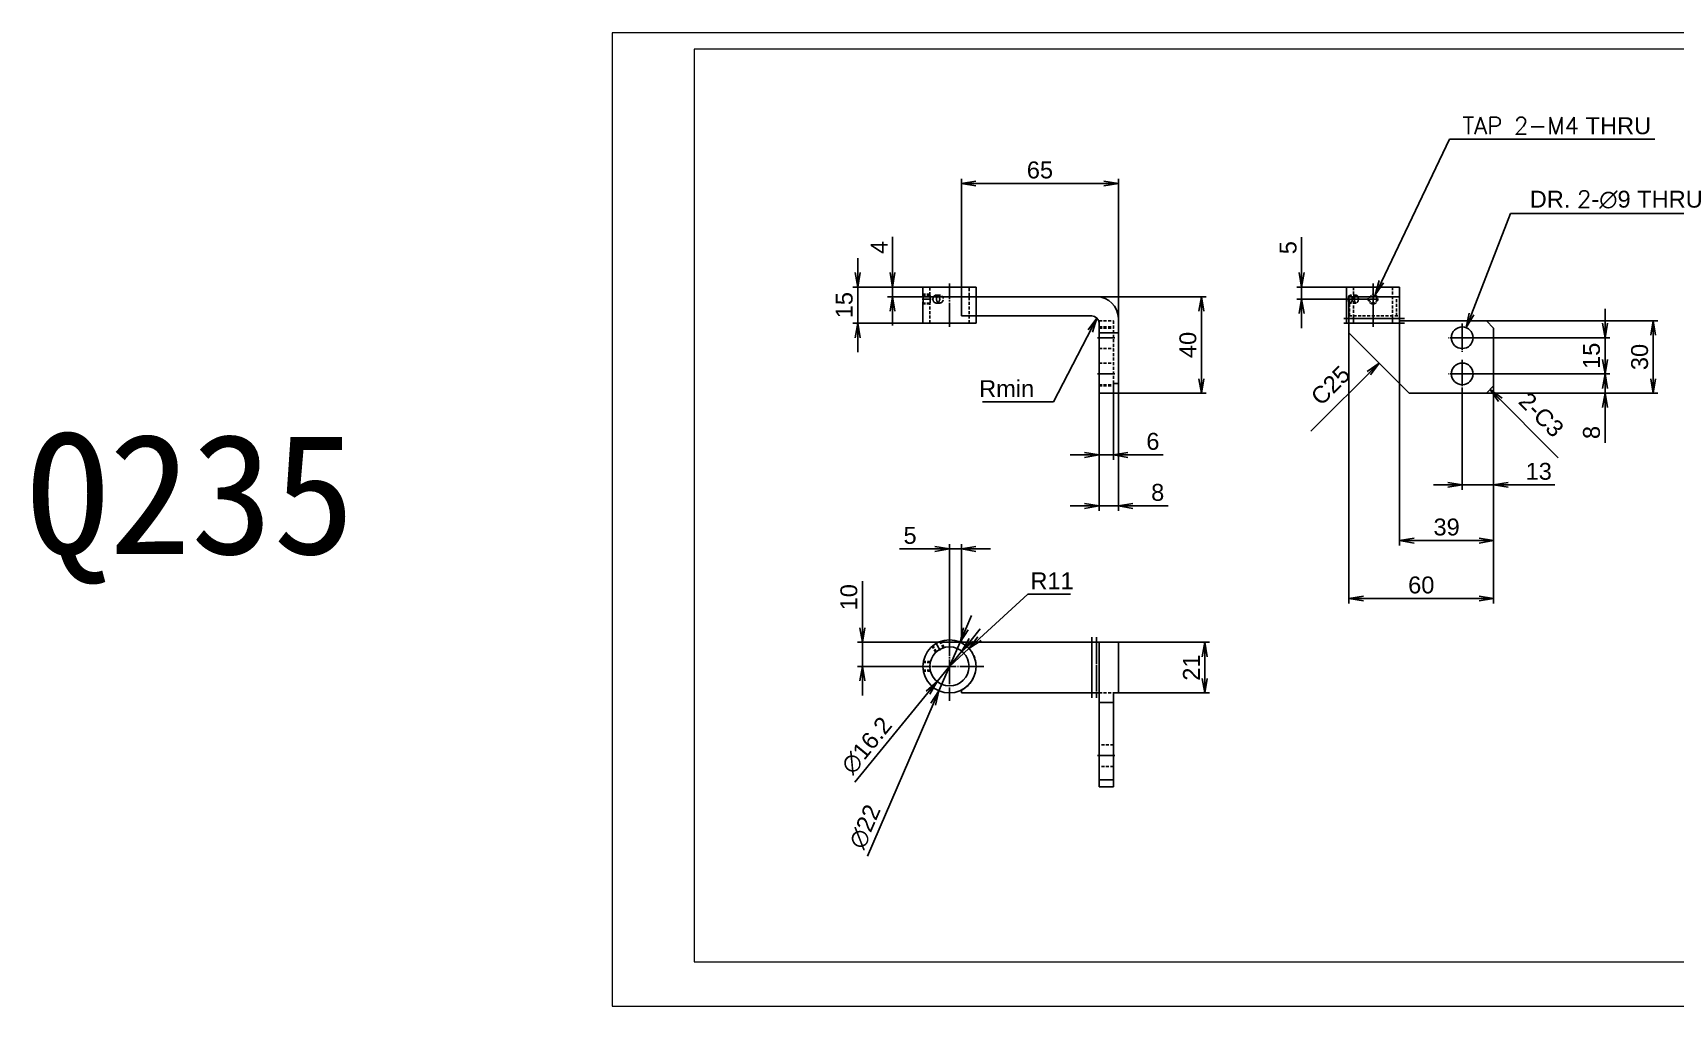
# Model space of a CAD drawing. Header units: millimetres. Extents: x 947 to 8414, y 980 to 1837.
# Drawn here: x 955 to 1636, y 980 to 1384 of the extents above; entities that cross this region are included whole.
import ezdxf
from ezdxf.enums import TextEntityAlignment as Align

# ---------------------------------------------------------------- set-up
doc = ezdxf.new("R2010")
doc.units = ezdxf.units.MM
doc.linetypes.add('CENTER-HOKUTO', pattern=[23, 20, -1, 1, -1])
doc.linetypes.add('HIDDEN-HOKUTO', pattern=[3.8, 2.5, -1.3])
doc.layers.add('AM_4', color=253, linetype='Continuous', lineweight=25)
doc.layers.add('图框BY', color=7, linetype='Continuous', lineweight=0)
for name, color, linetype in [('AM_7', 2, 'CENTER-HOKUTO'), ('AM_HID', 1, 'HIDDEN-HOKUTO'), ('AM_VIS', 7, 'Continuous'), ('list', 3, 'Continuous'), ('word_dim', 253, 'Continuous')]:
    doc.layers.add(name, color=color, linetype=linetype)
doc.styles.get("Standard").update_dxf_attribs({"font": 'arial.ttf'})
doc.dimstyles.new('STANDARD1-2', dxfattribs={"dimscale": 2, "dimtxt": 3.5, "dimasz": 3, "dimexe": 1, "dimexo": 0, "dimgap": 1, "dimtad": 3, "dimdsep": 46, "dimtxsty": 'Standard', "dimblk1": 'OPEN', "dimblk2": 'OPEN', "dimsah": 1, "dimcen": 0, "dimclrd": 256, "dimclre": 256, "dimclrt": 3, "dimazin": 2, "dimtfac": 0.5, "dimtmove": 0, "dimatfit": 3, "dimldrblk": 'OPEN', "dimfxl": 0, "dimtolj": 1, "dimlwd": 25, "dimlwe": 25, "dimarcsym": 0})
doc.dimstyles.new('STANDARD1-2$4', dxfattribs={"dimscale": 2, "dimtxt": 3.5, "dimasz": 3, "dimexe": 1, "dimexo": 0, "dimgap": 1, "dimtad": 3, "dimtoh": 1, "dimdsep": 46, "dimtxsty": 'Standard', "dimblk1": 'OPEN', "dimblk2": 'OPEN', "dimsah": 1, "dimcen": 0, "dimclrd": 256, "dimclre": 256, "dimclrt": 3, "dimazin": 2, "dimtfac": 0.5, "dimtmove": 0, "dimatfit": 3, "dimldrblk": 'OPEN', "dimfxl": 0, "dimtolj": 1, "dimlwd": 25, "dimlwe": 25, "dimarcsym": 0})

# ---------------------------------------------------------------- blocks, each defined once
blk = doc.blocks.new('_Open')
at = {"color": 0, "linetype": 'ByBlock', "lineweight": -2}
for p, q in [((-1, 0.17), (0, 0)), ((-1, -0.17), (0, 0)), ((0, 0), (-1, 0))]:
    blk.add_line(p, q, dxfattribs=at)
blk = doc.blocks.new('*D1551')
at = {"layer": 'word_dim', "lineweight": 25, "ltscale": 2, "transparency": 16777216}
for p, q in [((1340.07, 1274.56), (1340.07, 1323.49)), ((1346.07, 1321.49), (1399.07, 1321.49)), ((1405.07, 1265.56), (1405.07, 1323.49))]:
    blk.add_line(p, q, dxfattribs=at)
at = {"layer": 'word_dim', "lineweight": 25, "ltscale": 2, "transparency": 16777216, "xscale": 6, "yscale": 6, "zscale": 6, "rotation": 180}
blk.add_blockref('_Open', (1340.07, 1321.49), dxfattribs=at)
at = {"layer": 'word_dim', "lineweight": 25, "ltscale": 2, "transparency": 16777216, "xscale": 6, "yscale": 6, "zscale": 6}
blk.add_blockref('_Open', (1405.07, 1321.49), dxfattribs=at)
at = {"layer": 'word_dim', "color": 3, "ltscale": 2, "transparency": 16777216, "insert": (1372.57, 1327.07), "char_height": 7, "attachment_point": 5}
blk.add_mtext('\\A1;65', dxfattribs=at)
blk = doc.blocks.new('*D1552')
at = {"layer": 'word_dim', "lineweight": 25, "ltscale": 2, "transparency": 16777216}
for p, q in [((1396.07, 1274.56), (1441.5, 1274.56)), ((1439.5, 1240.56), (1439.5, 1268.56)), ((1403.07, 1234.56), (1441.5, 1234.56))]:
    blk.add_line(p, q, dxfattribs=at)
at = {"layer": 'word_dim', "lineweight": 25, "ltscale": 2, "transparency": 16777216, "xscale": 6, "yscale": 6, "zscale": 6}
for p, rotation in [((1439.5, 1274.56), 90), ((1439.5, 1234.56), 270)]:
    blk.add_blockref('_Open', p, dxfattribs=dict(at, rotation=rotation))
at = {"layer": 'word_dim', "color": 3, "ltscale": 2, "transparency": 16777216, "insert": (1433.92, 1254.56), "char_height": 7, "attachment_point": 5, "rotation": 90}
blk.add_mtext('\\A1;40', dxfattribs=at)
blk = doc.blocks.new('*D1553')
at = {"layer": 'word_dim', "lineweight": 25, "ltscale": 2, "transparency": 16777216}
for p, q in [((1397.07, 1234.56), (1397.07, 1206.98)), ((1403.07, 1234.56), (1403.07, 1206.98)), ((1391.07, 1208.98), (1385.07, 1208.98)), ((1397.07, 1208.98), (1403.07, 1208.98)), ((1409.07, 1208.98), (1423.7, 1208.98))]:
    blk.add_line(p, q, dxfattribs=at)
at = {"layer": 'word_dim', "lineweight": 25, "ltscale": 2, "transparency": 16777216, "xscale": 6, "yscale": 6, "zscale": 6}
blk.add_blockref('_Open', (1397.07, 1208.98), dxfattribs=at)
at = {"layer": 'word_dim', "lineweight": 25, "ltscale": 2, "transparency": 16777216, "xscale": 6, "yscale": 6, "zscale": 6, "rotation": 180}
blk.add_blockref('_Open', (1403.07, 1208.98), dxfattribs=at)
at = {"layer": 'word_dim', "color": 3, "ltscale": 2, "transparency": 16777216, "insert": (1419.39, 1214.55), "char_height": 7, "attachment_point": 5}
blk.add_mtext('\\A1;6', dxfattribs=at)
blk = doc.blocks.new('*D1554')
at = {"layer": 'word_dim', "lineweight": 25, "ltscale": 2, "transparency": 16777216}
for p, q in [((1397.07, 1234.56), (1397.07, 1185.81)), ((1405.07, 1238.56), (1405.07, 1185.81)), ((1391.07, 1187.81), (1385.07, 1187.81)), ((1397.07, 1187.81), (1405.07, 1187.81)), ((1411.07, 1187.81), (1425.69, 1187.81))]:
    blk.add_line(p, q, dxfattribs=at)
at = {"layer": 'word_dim', "lineweight": 25, "ltscale": 2, "transparency": 16777216, "xscale": 6, "yscale": 6, "zscale": 6}
blk.add_blockref('_Open', (1397.07, 1187.81), dxfattribs=at)
at = {"layer": 'word_dim', "lineweight": 25, "ltscale": 2, "transparency": 16777216, "xscale": 6, "yscale": 6, "zscale": 6, "rotation": 180}
blk.add_blockref('_Open', (1405.07, 1187.81), dxfattribs=at)
at = {"layer": 'word_dim', "color": 3, "ltscale": 2, "transparency": 16777216, "insert": (1421.38, 1193.39), "char_height": 7, "attachment_point": 5}
blk.add_mtext('\\A1;8', dxfattribs=at)
blk = doc.blocks.new('*D1555')
at = {"layer": 'word_dim', "lineweight": 25, "ltscale": 2, "transparency": 16777216}
for p, q in [((1606.78, 1248.56), (1606.78, 1254.56)), ((1553.48, 1242.56), (1608.78, 1242.56)), ((1606.78, 1242.56), (1606.78, 1234.56)), ((1557.63, 1234.56), (1608.78, 1234.56)), ((1606.78, 1228.56), (1606.78, 1213.95))]:
    blk.add_line(p, q, dxfattribs=at)
at = {"layer": 'word_dim', "lineweight": 25, "ltscale": 2, "transparency": 16777216, "xscale": 6, "yscale": 6, "zscale": 6}
for p, rotation in [((1606.78, 1242.56), 270), ((1606.78, 1234.56), 90)]:
    blk.add_blockref('_Open', p, dxfattribs=dict(at, rotation=rotation))
at = {"layer": 'word_dim', "color": 3, "ltscale": 2, "transparency": 16777216, "insert": (1601.21, 1218.26), "char_height": 7, "attachment_point": 5, "rotation": 90}
blk.add_mtext('\\A1;8', dxfattribs=at)
blk = doc.blocks.new('*D1556')
at = {"layer": 'word_dim', "lineweight": 25, "ltscale": 2, "transparency": 16777216}
for p, q in [((1606.78, 1263.56), (1606.78, 1269.56)), ((1553.48, 1257.56), (1608.78, 1257.56)), ((1606.78, 1242.56), (1606.78, 1257.56)), ((1553.48, 1242.56), (1608.78, 1242.56)), ((1606.78, 1236.56), (1606.78, 1230.56))]:
    blk.add_line(p, q, dxfattribs=at)
at = {"layer": 'word_dim', "lineweight": 25, "ltscale": 2, "transparency": 16777216, "xscale": 6, "yscale": 6, "zscale": 6}
for p, rotation in [((1606.78, 1257.56), 270), ((1606.78, 1242.56), 90)]:
    blk.add_blockref('_Open', p, dxfattribs=dict(at, rotation=rotation))
at = {"layer": 'word_dim', "color": 3, "ltscale": 2, "transparency": 16777216, "insert": (1601.21, 1250.06), "char_height": 7, "attachment_point": 5, "rotation": 90}
blk.add_mtext('\\A1;15', dxfattribs=at)
blk = doc.blocks.new('*D1557')
at = {"layer": 'word_dim', "lineweight": 25, "ltscale": 2, "transparency": 16777216}
for p, q in [((1557.63, 1264.56), (1628.73, 1264.56)), ((1626.73, 1240.56), (1626.73, 1258.56)), ((1557.63, 1234.56), (1628.73, 1234.56))]:
    blk.add_line(p, q, dxfattribs=at)
at = {"layer": 'word_dim', "lineweight": 25, "ltscale": 2, "transparency": 16777216, "xscale": 6, "yscale": 6, "zscale": 6}
for p, rotation in [((1626.73, 1264.56), 90), ((1626.73, 1234.56), 270)]:
    blk.add_blockref('_Open', p, dxfattribs=dict(at, rotation=rotation))
at = {"layer": 'word_dim', "color": 3, "ltscale": 2, "transparency": 16777216, "insert": (1621.16, 1249.56), "char_height": 7, "attachment_point": 5, "rotation": 90}
blk.add_mtext('\\A1;30', dxfattribs=at)
blk = doc.blocks.new('*D1558')
at = {"layer": 'word_dim', "lineweight": 25, "ltscale": 2, "transparency": 16777216}
for p, q in [((1547.63, 1236.71), (1547.63, 1194.55)), ((1560.63, 1237.56), (1560.63, 1194.55)), ((1541.63, 1196.55), (1535.63, 1196.55)), ((1547.63, 1196.55), (1560.63, 1196.55)), ((1566.63, 1196.55), (1586, 1196.55))]:
    blk.add_line(p, q, dxfattribs=at)
at = {"layer": 'word_dim', "lineweight": 25, "ltscale": 2, "transparency": 16777216, "xscale": 6, "yscale": 6, "zscale": 6}
blk.add_blockref('_Open', (1547.63, 1196.55), dxfattribs=at)
at = {"layer": 'word_dim', "lineweight": 25, "ltscale": 2, "transparency": 16777216, "xscale": 6, "yscale": 6, "zscale": 6, "rotation": 180}
blk.add_blockref('_Open', (1560.63, 1196.55), dxfattribs=at)
at = {"layer": 'word_dim', "color": 3, "ltscale": 2, "transparency": 16777216, "insert": (1579.31, 1202.12), "char_height": 7, "attachment_point": 5}
blk.add_mtext('\\A1;13', dxfattribs=at)
blk = doc.blocks.new('*D1559')
at = {"layer": 'word_dim', "lineweight": 25, "ltscale": 2, "transparency": 16777216}
for p, q in [((1500.63, 1259.56), (1500.63, 1147.43)), ((1560.63, 1237.56), (1560.63, 1147.43)), ((1554.63, 1149.43), (1506.63, 1149.43))]:
    blk.add_line(p, q, dxfattribs=at)
at = {"layer": 'word_dim', "lineweight": 25, "ltscale": 2, "transparency": 16777216, "xscale": 6, "yscale": 6, "zscale": 6, "rotation": 180}
blk.add_blockref('_Open', (1500.63, 1149.43), dxfattribs=at)
at = {"layer": 'word_dim', "lineweight": 25, "ltscale": 2, "transparency": 16777216, "xscale": 6, "yscale": 6, "zscale": 6}
blk.add_blockref('_Open', (1560.63, 1149.43), dxfattribs=at)
at = {"layer": 'word_dim', "color": 3, "ltscale": 2, "transparency": 16777216, "insert": (1530.63, 1155), "char_height": 7, "attachment_point": 5}
blk.add_mtext('\\A1;60', dxfattribs=at)
blk = doc.blocks.new('*D1560')
at = {"layer": 'word_dim', "lineweight": 25, "ltscale": 2, "transparency": 16777216}
for p, q in [((1521.63, 1238.56), (1521.63, 1171.45)), ((1560.63, 1237.56), (1560.63, 1171.45)), ((1527.63, 1173.45), (1554.63, 1173.45))]:
    blk.add_line(p, q, dxfattribs=at)
at = {"layer": 'word_dim', "lineweight": 25, "ltscale": 2, "transparency": 16777216, "xscale": 6, "yscale": 6, "zscale": 6, "rotation": 180}
blk.add_blockref('_Open', (1521.63, 1173.45), dxfattribs=at)
at = {"layer": 'word_dim', "lineweight": 25, "ltscale": 2, "transparency": 16777216, "xscale": 6, "yscale": 6, "zscale": 6}
blk.add_blockref('_Open', (1560.63, 1173.45), dxfattribs=at)
at = {"layer": 'word_dim', "color": 3, "ltscale": 2, "transparency": 16777216, "insert": (1541.13, 1179.03), "char_height": 7, "attachment_point": 5}
blk.add_mtext('\\A1;39', dxfattribs=at)
blk = doc.blocks.new('*D1561')
at = {"layer": 'word_dim', "lineweight": 25, "ltscale": 2, "transparency": 16777216}
for p, q in [((1567.59, 1309), (1551.43, 1267.35)), ((1646.57, 1309), (1567.59, 1309))]:
    blk.add_line(p, q, dxfattribs=at)
at = {"layer": 'word_dim', "lineweight": 25, "ltscale": 2, "transparency": 16777216, "xscale": 6, "yscale": 6, "zscale": 6, "rotation": 248.7868012209565}
blk.add_blockref('_Open', (1549.26, 1261.76), dxfattribs=at)
at = {"layer": 'word_dim', "color": 3, "ltscale": 2, "transparency": 16777216, "insert": (1611.43, 1314.77), "char_height": 7, "attachment_point": 5}
blk.add_mtext('\\A1;DR. {\\Fromans,bigfont|c134;2}-∅9 THRU', dxfattribs=at)
blk = doc.blocks.new('*D1562')
at = {"layer": 'word_dim', "lineweight": 25, "ltscale": 2, "transparency": 16777216}
for p, q in [((1405.07, 1131.28), (1442.86, 1131.28)), ((1440.86, 1116.28), (1440.86, 1125.28)), ((1404.94, 1110.28), (1442.86, 1110.28))]:
    blk.add_line(p, q, dxfattribs=at)
at = {"layer": 'word_dim', "lineweight": 25, "ltscale": 2, "transparency": 16777216, "xscale": 6, "yscale": 6, "zscale": 6}
for p, rotation in [((1440.86, 1131.28), 90), ((1440.86, 1110.28), 270)]:
    blk.add_blockref('_Open', p, dxfattribs=dict(at, rotation=rotation))
at = {"layer": 'word_dim', "color": 3, "ltscale": 2, "transparency": 16777216, "insert": (1435.35, 1120.78), "char_height": 7, "attachment_point": 5, "rotation": 90}
blk.add_mtext('\\A1;21', dxfattribs=at)
blk = doc.blocks.new('*D1563')
at = {"layer": 'word_dim', "lineweight": 25, "ltscale": 2, "transparency": 16777216}
for p, q in [((1298.98, 1137.28), (1298.98, 1156.63)), ((1340.07, 1131.28), (1296.98, 1131.28)), ((1298.98, 1121.28), (1298.98, 1131.28)), ((1320.9, 1121.28), (1296.98, 1121.28)), ((1298.98, 1115.28), (1298.98, 1109.28))]:
    blk.add_line(p, q, dxfattribs=at)
at = {"layer": 'word_dim', "lineweight": 25, "ltscale": 2, "transparency": 16777216, "xscale": 6, "yscale": 6, "zscale": 6}
for p, rotation in [((1298.98, 1131.28), 270), ((1298.98, 1121.28), 90)]:
    blk.add_blockref('_Open', p, dxfattribs=dict(at, rotation=rotation))
at = {"layer": 'word_dim', "color": 3, "ltscale": 2, "transparency": 16777216, "insert": (1293.41, 1149.95), "char_height": 7, "attachment_point": 5, "rotation": 90}
blk.add_mtext('\\A1;10', dxfattribs=at)
blk = doc.blocks.new('*D1564')
at = {"layer": 'word_dim', "lineweight": 25, "ltscale": 2, "transparency": 16777216}
for p, q in [((1335.07, 1135.58), (1335.07, 1172)), ((1340.07, 1131.28), (1340.07, 1172)), ((1329.07, 1170), (1314.43, 1170)), ((1340.07, 1170), (1335.07, 1170)), ((1346.07, 1170), (1352.07, 1170))]:
    blk.add_line(p, q, dxfattribs=at)
at = {"layer": 'word_dim', "lineweight": 25, "ltscale": 2, "transparency": 16777216, "xscale": 6, "yscale": 6, "zscale": 6}
blk.add_blockref('_Open', (1335.07, 1170), dxfattribs=at)
at = {"layer": 'word_dim', "lineweight": 25, "ltscale": 2, "transparency": 16777216, "xscale": 6, "yscale": 6, "zscale": 6, "rotation": 180}
blk.add_blockref('_Open', (1340.07, 1170), dxfattribs=at)
at = {"layer": 'word_dim', "color": 3, "ltscale": 2, "transparency": 16777216, "insert": (1318.75, 1175.56), "char_height": 7, "attachment_point": 5}
blk.add_mtext('\\A1;5', dxfattribs=at)
blk = doc.blocks.new('*D1565')
at = {"layer": 'word_dim', "lineweight": 25, "ltscale": 2, "transparency": 16777216}
for p, q in [((1367.59, 1151.25), (1347.58, 1132.8)), ((1385.28, 1151.25), (1367.59, 1151.25)), ((1335.07, 1121.28), (1343.16, 1128.74))]:
    blk.add_line(p, q, dxfattribs=at)
at = {"layer": 'word_dim', "lineweight": 25, "ltscale": 2, "transparency": 16777216, "xscale": 6, "yscale": 6, "zscale": 6, "rotation": 222.6619724395705}
blk.add_blockref('_Open', (1343.16, 1128.74), dxfattribs=at)
at = {"layer": 'word_dim', "color": 3, "ltscale": 2, "transparency": 16777216, "insert": (1377.59, 1156.77), "char_height": 7, "attachment_point": 5}
blk.add_mtext('\\A1;R11', dxfattribs=at)
blk = doc.blocks.new('*D1566')
at = {"layer": 'word_dim', "lineweight": 25, "ltscale": 2, "transparency": 16777216}
for p, q in [((1344, 1132.19), (1347.8, 1136.84)), ((1340.2, 1127.55), (1329.94, 1115.01)), ((1295.83, 1073.33), (1326.14, 1110.37))]:
    blk.add_line(p, q, dxfattribs=at)
at = {"layer": 'word_dim', "lineweight": 25, "ltscale": 2, "transparency": 16777216, "xscale": 6, "yscale": 6, "zscale": 6}
for p, rotation in [((1340.2, 1127.55), 230.704369406478), ((1329.94, 1115.01), 50.70436940647801)]:
    blk.add_blockref('_Open', p, dxfattribs=dict(at, rotation=rotation))
at = {"layer": 'word_dim', "color": 3, "ltscale": 2, "transparency": 16777216, "insert": (1300.78, 1088.48), "char_height": 7, "attachment_point": 5, "rotation": 50.70437}
blk.add_mtext('\\A1;∅16.2', dxfattribs=at)
blk = doc.blocks.new('*D1567')
at = {"layer": 'word_dim', "lineweight": 25, "ltscale": 2, "transparency": 16777216}
for p, q in [((1341.82, 1136.89), (1344.2, 1142.4)), ((1339.44, 1131.38), (1330.71, 1111.19)), ((1301.09, 1042.64), (1328.33, 1105.68))]:
    blk.add_line(p, q, dxfattribs=at)
at = {"layer": 'word_dim', "lineweight": 25, "ltscale": 2, "transparency": 16777216, "xscale": 6, "yscale": 6, "zscale": 6}
for p, rotation in [((1339.44, 1131.38), 246.626430494774), ((1330.71, 1111.19), 66.62643049477401)]:
    blk.add_blockref('_Open', p, dxfattribs=dict(at, rotation=rotation))
at = {"layer": 'word_dim', "color": 3, "ltscale": 2, "transparency": 16777216, "insert": (1300.07, 1054.83), "char_height": 7, "attachment_point": 5, "rotation": 66.62643}
blk.add_mtext('\\A1;∅22', dxfattribs=at)
blk = doc.blocks.new('*D1568')
at = {"layer": 'word_dim', "lineweight": 25, "ltscale": 2, "transparency": 16777216}
for p, q in [((1297.05, 1284.56), (1297.05, 1290.56)), ((1324.07, 1278.56), (1295.05, 1278.56)), ((1297.05, 1263.56), (1297.05, 1278.56)), ((1324.07, 1263.56), (1295.05, 1263.56)), ((1297.05, 1257.56), (1297.05, 1251.56))]:
    blk.add_line(p, q, dxfattribs=at)
at = {"layer": 'word_dim', "lineweight": 25, "ltscale": 2, "transparency": 16777216, "xscale": 6, "yscale": 6, "zscale": 6}
for p, rotation in [((1297.05, 1278.56), 270), ((1297.05, 1263.56), 90)]:
    blk.add_blockref('_Open', p, dxfattribs=dict(at, rotation=rotation))
at = {"layer": 'word_dim', "color": 3, "ltscale": 2, "transparency": 16777216, "insert": (1291.48, 1271.06), "char_height": 7, "attachment_point": 5, "rotation": 90}
blk.add_mtext('\\A1;15', dxfattribs=at)
blk = doc.blocks.new('*D1569')
at = {"layer": 'word_dim', "lineweight": 25, "ltscale": 2, "transparency": 16777216}
for p, q in [((1311.45, 1284.56), (1311.45, 1299.41)), ((1324.07, 1278.56), (1309.45, 1278.56)), ((1340.07, 1274.56), (1309.45, 1274.56)), ((1311.45, 1274.56), (1311.45, 1278.56)), ((1311.45, 1268.56), (1311.45, 1262.56))]:
    blk.add_line(p, q, dxfattribs=at)
at = {"layer": 'word_dim', "lineweight": 25, "ltscale": 2, "transparency": 16777216, "xscale": 6, "yscale": 6, "zscale": 6}
for p, rotation in [((1311.45, 1278.56), 270), ((1311.45, 1274.56), 90)]:
    blk.add_blockref('_Open', p, dxfattribs=dict(at, rotation=rotation))
at = {"layer": 'word_dim', "color": 3, "ltscale": 2, "transparency": 16777216, "insert": (1305.95, 1294.99), "char_height": 7, "attachment_point": 5, "rotation": 90}
blk.add_mtext('\\A1;4', dxfattribs=at)
blk = doc.blocks.new('*D1570')
at = {"layer": 'word_dim', "lineweight": 25, "ltscale": 2, "transparency": 16777216}
for p, q in [((1481.02, 1284.56), (1481.02, 1299.21)), ((1499.63, 1278.56), (1479.02, 1278.56)), ((1508.52, 1273.56), (1479.02, 1273.56)), ((1481.02, 1273.56), (1481.02, 1278.56)), ((1481.02, 1267.56), (1481.02, 1261.56))]:
    blk.add_line(p, q, dxfattribs=at)
at = {"layer": 'word_dim', "lineweight": 25, "ltscale": 2, "transparency": 16777216, "xscale": 6, "yscale": 6, "zscale": 6}
for p, rotation in [((1481.02, 1278.56), 270), ((1481.02, 1273.56), 90)]:
    blk.add_blockref('_Open', p, dxfattribs=dict(at, rotation=rotation))
at = {"layer": 'word_dim', "color": 3, "ltscale": 2, "transparency": 16777216, "insert": (1475.46, 1294.89), "char_height": 7, "attachment_point": 5, "rotation": 90}
blk.add_mtext('\\A1;5', dxfattribs=at)
blk = doc.blocks.new('*D1571')
at = {"layer": 'word_dim', "lineweight": 25, "ltscale": 2, "transparency": 16777216}
for p, q in [((1542.39, 1339.84), (1514.08, 1280.78)), ((1627.46, 1339.84), (1542.39, 1339.84))]:
    blk.add_line(p, q, dxfattribs=at)
at = {"layer": 'word_dim', "lineweight": 25, "ltscale": 2, "transparency": 16777216, "xscale": 6, "yscale": 6, "zscale": 6, "rotation": 244.3955043600022}
blk.add_blockref('_Open', (1511.49, 1275.37), dxfattribs=at)
at = {"layer": 'word_dim', "color": 3, "ltscale": 2, "transparency": 16777216, "insert": (1586.82, 1345.4), "char_height": 7, "attachment_point": 5}
blk.add_mtext('\\A1;{\\Fromans,bigfont|c134;TAP 2-M4} THRU', dxfattribs=at)

msp = doc.modelspace()

# ---------------------------------------------------------------- linework, layer by layer
at = {"layer": 'AM_4'}
for p, q in [((1500.627, 1265.565), (1521.627, 1265.565)), ((1394.074, 1131.283), (1394.074, 1110.283))]:
    msp.add_line(p, q, dxfattribs=at)
at = {"layer": 'AM_7', "ltscale": 0.5}
for p, q in [((1335.074, 1262.065), (1335.074, 1280.065)), ((1510.627, 1262.065), (1510.627, 1280.065)), ((1327.444, 1273.565), (1323.768, 1273.565)), ((1512.734, 1273.565), (1508.52, 1273.565)), ((1510.627, 1275.672), (1510.627, 1271.457)), ((1498.527, 1265.565), (1523.727, 1265.565)), ((1498.527, 1263.565), (1523.727, 1263.565)), ((1547.627, 1263.415), (1547.627, 1251.715)), ((1403.674, 1257.565), (1396.474, 1257.565)), ((1553.477, 1257.565), (1541.777, 1257.565)), ((1547.627, 1248.415), (1547.627, 1236.715)), ((1403.674, 1242.565), (1396.474, 1242.565)), ((1553.477, 1242.565), (1541.777, 1242.565)), ((1331.258, 1127.892), (1329.436, 1131.048)), ((1335.074, 1135.583), (1335.074, 1106.983)), ((1394.074, 1133.383), (1394.074, 1108.182)), ((1396.074, 1133.383), (1396.074, 1108.182)), ((1349.374, 1121.283), (1320.774, 1121.283)), ((1327.442, 1121.283), (1323.798, 1121.283)), ((1403.674, 1084.283), (1396.474, 1084.283))]:
    msp.add_line(p, q, dxfattribs=at)
at = {"layer": 'AM_HID', "ltscale": 0.5}
for p, q in [((1326.974, 1275.565), (1324.074, 1275.565)), ((1324.074, 1275.186), (1324.084, 1275.118)), ((1326.974, 1275.186), (1324.074, 1275.186)), ((1326.974, 1275.186), (1326.974, 1278.565)), ((1331.024, 1275.186), (1329.574, 1275.186)), ((1330.37, 1274.987), (1330.318, 1274.951)), ((1343.174, 1263.565), (1343.174, 1278.565)), ((1346.074, 1266.565), (1346.074, 1274.565)), ((1346.074, 1274.565), (1346.074, 1266.565)), ((1500.829, 1266.565), (1500.829, 1274.565)), ((1503.612, 1275.186), (1501.101, 1275.186)), ((1502.527, 1278.565), (1502.527, 1263.565)), ((1518.727, 1278.565), (1518.727, 1263.565)), ((1520.425, 1266.565), (1520.425, 1274.565)), ((1326.974, 1271.944), (1324.074, 1271.944)), ((1326.974, 1271.565), (1324.074, 1271.565)), ((1326.974, 1263.565), (1326.974, 1271.944)), ((1331.024, 1271.944), (1329.574, 1271.944)), ((1500.627, 1266.565), (1521.627, 1266.565)), ((1503.612, 1271.944), (1501.101, 1271.944)), ((1397.074, 1264.565), (1403.074, 1264.565)), ((1397.074, 1263.565), (1397.074, 1264.565)), ((1397.074, 1262.065), (1403.074, 1262.065)), ((1397.074, 1261.565), (1403.074, 1261.565)), ((1403.074, 1238.565), (1403.074, 1264.565)), ((1521.627, 1263.565), (1500.627, 1263.565)), ((1500.627, 1263.565), (1521.627, 1263.565)), ((1521.627, 1264.565), (1521.627, 1263.565)), ((1397.074, 1253.065), (1403.074, 1253.065)), ((1397.074, 1247.065), (1403.074, 1247.065)), ((1397.074, 1238.065), (1403.074, 1238.065)), ((1397.074, 1237.565), (1403.074, 1237.565)), ((1332.51, 1128.966), (1331.038, 1131.515)), ((1332.882, 1129.08), (1331.398, 1131.65)), ((1396.074, 1131.283), (1396.074, 1110.283)), ((1327.225, 1123.283), (1324.258, 1123.283)), ((1329.418, 1127.08), (1327.934, 1129.65)), ((1329.702, 1127.345), (1328.23, 1129.894)), ((1327.138, 1122.904), (1324.194, 1122.904)), ((1327.138, 1119.662), (1324.194, 1119.662)), ((1327.225, 1119.283), (1324.258, 1119.283)), ((1397.074, 1110.283), (1403.074, 1110.283)), ((1403.074, 1088.783), (1397.074, 1088.783)), ((1403.074, 1088.783), (1397.074, 1088.783)), ((1403.074, 1079.783), (1397.074, 1079.783)), ((1403.074, 1079.783), (1397.074, 1079.783)), ((1397.074, 1074.283), (1403.074, 1074.283))]:
    msp.add_line(p, q, dxfattribs=at)
msp.add_circle((1510.627, 1273.565), 1.621, dxfattribs=at)
for centre, radius, start, end in [((1313.217, 1273.564), 10.977, 351.781061, 7.161883), ((1319.049, 1273.566), 8.089, 349.863951, 11.550083), ((1319.049, 1273.564), 8.089, 348.449917, 10.136049), ((1331.021, 1274.017), 1.169, 89.86332, 123.878887), ((1510.627, 1273.565), 2, 169.999993, 100.000014), ((1331.022, 1273.115), 1.171, 233.061653, 270.1156), ((1331.009, 1273.296), 1.353, 270.668103, 301.506182), ((1335.074, 1121.283), 11, 298.64789, 62.964308)]:
    msp.add_arc(centre, radius, start, end, dxfattribs=at)
for points, knots in [([(1331.716, 1272.142), (1331.925, 1272.267), (1332.113, 1272.437), (1332.269, 1272.643), (1332.499, 1273.112), (1332.539, 1273.636), (1332.507, 1273.9), (1332.344, 1274.399), (1332.014, 1274.796), (1331.817, 1274.958), (1331.532, 1275.108), (1331.231, 1275.171), (1331.162, 1275.181), (1331.093, 1275.186), (1331.024, 1275.186)], [0, 0, 0, 0, 0, 0, 2.2158279, 2.2158279, 2.2158279, 4.4664241, 4.4664241, 4.4664241, 6.6868974, 6.6868974, 6.6868974, 7.3451694, 7.3451694, 7.3451694, 7.3451694, 7.3451694, 7.3451694]), ([(1500.736, 1272.142), (1500.633, 1272.27), (1500.55, 1272.444), (1500.488, 1272.65), (1500.384, 1273.186), (1500.38, 1273.777), (1500.408, 1274.124), (1500.506, 1274.614), (1500.699, 1274.962), (1500.779, 1275.061), (1500.894, 1275.146), (1501.021, 1275.179), (1501.047, 1275.183), (1501.074, 1275.186), (1501.101, 1275.186)], [0, 0, 0, 0, 0, 0, 2.0664849, 2.0664849, 2.0664849, 4.9944794, 4.9944794, 4.9944794, 6.567803, 6.567803, 6.567803, 6.9700105, 6.9700105, 6.9700105, 6.9700105, 6.9700105, 6.9700105]), ([(1501.513, 1274.987), (1501.645, 1274.859), (1501.763, 1274.687), (1501.86, 1274.482), (1502.03, 1273.944), (1502.041, 1273.344), (1501.988, 1272.998), (1501.812, 1272.485), (1501.529, 1272.132), (1501.408, 1272.027), (1501.27, 1271.959), (1501.135, 1271.945), (1501.124, 1271.944), (1501.112, 1271.944), (1501.101, 1271.944)], [0, 0, 0, 0, 0, 0, 2.1017243, 2.1017243, 2.1017243, 5.0538966, 5.0538966, 5.0538966, 6.8789828, 6.8789828, 6.8789828, 7.0506897, 7.0506897, 7.0506897, 7.0506897, 7.0506897, 7.0506897]), ([(1503.256, 1272.142), (1503.158, 1272.27), (1503.082, 1272.444), (1503.026, 1272.649), (1502.935, 1273.185), (1502.932, 1273.776), (1502.955, 1274.123), (1503.04, 1274.613), (1503.22, 1274.962), (1503.296, 1275.061), (1503.407, 1275.146), (1503.533, 1275.179), (1503.559, 1275.183), (1503.585, 1275.186), (1503.612, 1275.186)], [0, 0, 0, 0, 0, 0, 2.0626841, 2.0626841, 2.0626841, 4.9919903, 4.9919903, 4.9919903, 6.5626713, 6.5626713, 6.5626713, 6.9660174, 6.9660174, 6.9660174, 6.9660174, 6.9660174, 6.9660174]), ([(1504.033, 1274.987), (1504.17, 1274.859), (1504.294, 1274.687), (1504.398, 1274.483), (1504.58, 1273.944), (1504.592, 1273.342), (1504.534, 1272.996), (1504.345, 1272.484), (1504.049, 1272.132), (1503.923, 1272.027), (1503.782, 1271.959), (1503.646, 1271.945), (1503.635, 1271.944), (1503.624, 1271.944), (1503.612, 1271.944)], [0, 0, 0, 0, 0, 0, 2.1104773, 2.1104773, 2.1104773, 5.0717519, 5.0717519, 5.0717519, 6.9041763, 6.9041763, 6.9041763, 7.0745265, 7.0745265, 7.0745265, 7.0745265, 7.0745265, 7.0745265])]:
    msp.add_open_spline(points, degree=5, knots=knots, dxfattribs=at)
for points in [[(1501.101, 1275.186), (1501.183, 1275.186), (1501.269, 1275.165), (1501.353, 1275.123), (1501.436, 1275.063), (1501.513, 1274.987)], [(1503.612, 1275.186), (1503.695, 1275.186), (1503.781, 1275.164), (1503.868, 1275.123), (1503.953, 1275.063), (1504.033, 1274.987)], [(1501.101, 1271.944), (1501.019, 1271.944), (1500.94, 1271.964), (1500.865, 1272.006), (1500.797, 1272.066), (1500.736, 1272.142)], [(1503.612, 1271.944), (1503.531, 1271.944), (1503.452, 1271.964), (1503.38, 1272.006), (1503.314, 1272.066), (1503.256, 1272.142)]]:
    msp.add_open_spline(points, degree=5, dxfattribs=at)
at = {"layer": 'AM_VIS', "ltscale": 0.275}
for p, q in [((1335.074, 1278.565), (1324.074, 1278.565)), ((1346.074, 1278.565), (1335.074, 1278.565)), ((1335.074, 1263.565), (1324.074, 1263.565)), ((1346.074, 1263.565), (1335.074, 1263.565))]:
    msp.add_line(p, q, dxfattribs=at)
at = {"layer": 'AM_VIS', "ltscale": 0.084475}
msp.add_line((1324.074, 1275.186), (1324.074, 1278.565), dxfattribs=at)
at = {"layer": 'AM_VIS', "ltscale": 0.003291}
msp.add_line((1324.084, 1275.118), (1324.102, 1274.987), dxfattribs=at)
at = {"layer": 'AM_VIS', "ltscale": 0.00137}
msp.add_line((1324.102, 1274.987), (1324.109, 1274.933), dxfattribs=at)
at = {"layer": 'AM_VIS', "ltscale": 0.2}
for p, q in [((1340.074, 1266.565), (1340.074, 1274.565)), ((1405.074, 1259.565), (1397.074, 1259.565)), ((1405.074, 1131.283), (1397.074, 1131.283))]:
    msp.add_line(p, q, dxfattribs=at)
at = {"layer": 'AM_VIS'}
for p, q in [((1340.074, 1274.565), (1396.074, 1274.565)), ((1521.627, 1278.565), (1499.627, 1278.565)), ((1500.627, 1274.565), (1521.627, 1274.565)), ((1394.074, 1266.565), (1340.074, 1266.565)), ((1397.074, 1234.565), (1397.074, 1259.565)), ((1405.074, 1259.565), (1405.074, 1238.565)), ((1500.627, 1259.565), (1521.627, 1238.565)), ((1521.627, 1265.565), (1521.627, 1238.565)), ((1557.627, 1264.565), (1521.627, 1264.565)), ((1560.627, 1261.565), (1560.627, 1237.565)), ((1525.627, 1234.565), (1557.627, 1234.565)), ((1394.074, 1131.283), (1340.074, 1131.283)), ((1397.074, 1106.283), (1397.074, 1131.283)), ((1405.074, 1131.283), (1405.074, 1110.283)), ((1394.074, 1110.283), (1340.074, 1110.283)), ((1397.074, 1106.283), (1397.074, 1074.283)), ((1403.074, 1106.283), (1403.074, 1074.283))]:
    msp.add_line(p, q, dxfattribs=at)
at = {"layer": 'AM_VIS', "ltscale": 0.1}
for p, q in [((1346.074, 1274.565), (1346.074, 1278.565)), ((1397.074, 1259.565), (1397.074, 1263.565)), ((1403.074, 1234.565), (1403.074, 1238.565)), ((1403.074, 1106.283), (1403.074, 1110.283))]:
    msp.add_line(p, q, dxfattribs=at)
at = {"layer": 'AM_VIS', "ltscale": 0.375}
msp.add_line((1499.627, 1278.565), (1499.627, 1263.565), dxfattribs=at)
at = {"layer": 'AM_VIS', "ltscale": 0.225}
for p, q in [((1500.627, 1265.565), (1500.627, 1274.565)), ((1521.627, 1265.565), (1521.627, 1274.565))]:
    msp.add_line(p, q, dxfattribs=at)
at = {"layer": 'AM_VIS', "ltscale": 0.349999}
msp.add_line((1521.627, 1278.565), (1521.627, 1264.565), dxfattribs=at)
at = {"layer": 'AM_VIS', "ltscale": 0.005008}
msp.add_line((1324.074, 1271.944), (1324.102, 1272.142), dxfattribs=at)
at = {"layer": 'AM_VIS', "ltscale": 0.209475}
msp.add_line((1324.074, 1263.565), (1324.074, 1271.944), dxfattribs=at)
at = {"layer": 'AM_VIS', "ltscale": 0.075}
for p, q in [((1346.074, 1263.565), (1346.074, 1266.565)), ((1394.074, 1131.283), (1397.074, 1131.283)), ((1394.074, 1110.283), (1397.074, 1110.283)), ((1397.074, 1074.283), (1397.074, 1071.283)), ((1403.074, 1071.283), (1403.074, 1074.283))]:
    msp.add_line(p, q, dxfattribs=at)
at = {"layer": 'AM_VIS', "ltscale": 0.15}
for p, q in [((1405.074, 1265.565), (1405.074, 1259.565)), ((1500.627, 1265.565), (1500.627, 1259.565)), ((1403.074, 1234.565), (1397.074, 1234.565)), ((1403.074, 1106.283), (1397.074, 1106.283)), ((1397.074, 1074.283), (1403.074, 1074.283)), ((1397.074, 1071.283), (1403.074, 1071.283))]:
    msp.add_line(p, q, dxfattribs=at)
at = {"layer": 'AM_VIS', "ltscale": 0.025001}
msp.add_line((1500.627, 1263.565), (1499.627, 1263.565), dxfattribs=at)
at = {"layer": 'AM_VIS', "ltscale": 0.106066}
for p, q in [((1560.627, 1261.565), (1557.627, 1264.565)), ((1560.627, 1237.565), (1557.627, 1234.565))]:
    msp.add_line(p, q, dxfattribs=at)
at = {"layer": 'AM_VIS', "ltscale": 0.05}
for p, q in [((1405.074, 1238.565), (1403.074, 1238.565)), ((1405.074, 1110.283), (1403.074, 1110.283))]:
    msp.add_line(p, q, dxfattribs=at)
at = {"layer": 'AM_VIS', "ltscale": 0.141421}
msp.add_line((1525.627, 1234.565), (1521.627, 1238.565), dxfattribs=at)
at = {"layer": 'AM_VIS', "ltscale": 0.005051}
msp.add_line((1340.074, 1131.283), (1340.074, 1131.08), dxfattribs=at)
at = {"layer": 'AM_VIS', "ltscale": 0.030051}
msp.add_line((1340.074, 1111.485), (1340.074, 1110.283), dxfattribs=at)
at = {"layer": 'AM_VIS'}
for centre, radius in [((1547.627, 1257.565), 4.5), ((1547.627, 1242.565), 4.5), ((1335.074, 1121.283), 11), ((1335.074, 1121.283), 8.1)]:
    msp.add_circle(centre, radius, dxfattribs=at)
for centre, radius, start, end in [((1313.205, 1273.565), 10.989, 352.559239, 8.480097), ((1329.574, 1273.994), 1.192, 89.979762, 123.547432), ((1396.074, 1265.565), 9, 0, 90), ((1329.561, 1273.271), 1.328, 270.570537, 301.803254), ((1394.074, 1263.565), 3, 0, 90), ((1335.074, 1121.283), 11, 297.035692, 298.64789)]:
    msp.add_arc(centre, radius, start, end, dxfattribs=at)
for points, knots in [([(1328.915, 1274.987), (1328.724, 1274.862), (1328.559, 1274.691), (1328.428, 1274.483), (1328.239, 1274.016), (1328.207, 1273.499), (1328.232, 1273.236), (1328.362, 1272.739), (1328.643, 1272.337), (1328.816, 1272.173), (1329.079, 1272.022), (1329.368, 1271.958), (1329.437, 1271.949), (1329.505, 1271.944), (1329.574, 1271.944)], [0, 0, 0, 0, 0, 0, 2.1773382, 2.1773382, 2.1773382, 4.4122983, 4.4122983, 4.4122983, 6.5962291, 6.5962291, 6.5962291, 7.2567042, 7.2567042, 7.2567042, 7.2567042, 7.2567042, 7.2567042]), ([(1330.261, 1272.142), (1330.468, 1272.267), (1330.652, 1272.437), (1330.804, 1272.644), (1331.027, 1273.113), (1331.067, 1273.635), (1331.036, 1273.899), (1330.878, 1274.397), (1330.555, 1274.796), (1330.361, 1274.958), (1330.079, 1275.108), (1329.781, 1275.171), (1329.712, 1275.181), (1329.643, 1275.186), (1329.574, 1275.186)], [0, 0, 0, 0, 0, 0, 2.2086626, 2.2086626, 2.2086626, 4.4543235, 4.4543235, 4.4543235, 6.6679388, 6.6679388, 6.6679388, 7.3257937, 7.3257937, 7.3257937, 7.3257937, 7.3257937, 7.3257937]), ([(1330.318, 1274.951), (1330.178, 1274.846), (1330.053, 1274.715), (1329.949, 1274.562), (1329.754, 1274.161), (1329.681, 1273.7), (1329.681, 1273.427), (1329.754, 1272.966), (1329.95, 1272.566), (1330.054, 1272.414), (1330.178, 1272.283), (1330.318, 1272.179)], [0, 0, 0, 0, 0, 0, 1.682022, 1.682022, 1.682022, 3.989744, 3.989744, 3.989744, 5.6676526, 5.6676526, 5.6676526, 5.6676526, 5.6676526, 5.6676526])]:
    msp.add_open_spline(points, degree=5, knots=knots, dxfattribs=at)
at = {"layer": '图框BY'}
msp.add_lwpolyline([(1765.918, 1383.964), (1195.243, 1383.964), (1195.243, 980.415), (1765.918, 980.415)], close=True, dxfattribs=at)
msp.add_lwpolyline([(1229.212, 1377.17), (1229.212, 998.758), (1759.125, 998.758), (1759.125, 1377.17), (1229.212, 1377.17)], dxfattribs=at)

# ---------------------------------------------------------------- texts
at = {"insert": (952.636, 1217.833), "char_height": 50, "attachment_point": 1}
msp.add_mtext('{\\fSimSun|b0|i0|c134|p2;Q235}', dxfattribs=at)
at = {"layer": 'list', "ltscale": 2}
msp.add_text('C25', height=7, rotation=45, dxfattribs=at).set_placement((1503.297, 1240.182), align=Align.BOTTOM_RIGHT)
msp.add_text('2-C3', height=7, rotation=315, dxfattribs=at).set_placement((1568.957, 1229.182), align=Align.BOTTOM_LEFT)
at = {"layer": 'word_dim', "color": 3, "ltscale": 2, "insert": (1370.193, 1232.945), "char_height": 7, "attachment_point": 9}
msp.add_mtext('\\A1;Rmin', dxfattribs=at)

# ---------------------------------------------------------------- dimensions: what is measured, and where the dimension line sits
at = {"layer": 'word_dim', "color": 3, "ltscale": 2}
dim = msp.add_diameter_dim_2p(p1=(1509.763, 1271.761), p2=(1511.491, 1275.368), text='{\\Fromans,bigfont|c134;TAP 2-M4} THRU', dimstyle='STANDARD1-2', override={"dimtoh": 1, "dimtofl": 0}, dxfattribs=at)
dim.commit()
dim.dimension.update_dxf_attribs({"geometry": '*D1571', "text_midpoint": (1586.82, 1339.838), "dimtype": 163})
at = {"layer": 'word_dim', "ltscale": 2}
for base, p1, p2, picture, middle in [((1405.074, 1321.494), (1340.074, 1274.565), (1405.074, 1265.565), '*D1551', (1372.574, 1327.068)), ((1500.627, 1149.429), (1560.627, 1237.565), (1500.627, 1259.565), '*D1559', (1530.627, 1155.003)), ((1405.074, 1187.815), (1397.074, 1234.565), (1405.074, 1238.565), '*D1554', (1421.381, 1193.389)), ((1403.074, 1208.977), (1397.074, 1234.565), (1403.074, 1234.565), '*D1553', (1419.385, 1214.551)), ((1560.627, 1173.454), (1521.627, 1238.565), (1560.627, 1237.565), '*D1560', (1541.127, 1179.03)), ((1560.627, 1196.546), (1547.627, 1236.715), (1560.627, 1237.565), '*D1558', (1579.311, 1202.123))]:
    dim = msp.add_linear_dim(base=base, p1=p1, p2=p2, dimstyle='STANDARD1-2', dxfattribs=at)
    dim.commit()
    dim.dimension.update_dxf_attribs({"geometry": picture, "text_midpoint": middle})
dim = msp.add_diameter_dim_2p(p1=(1545.999, 1253.37), p2=(1549.255, 1261.76), text='DR. {\\Fromans,bigfont|c134;2}-<> THRU', dimstyle='STANDARD1-2', override={"dimtoh": 1, "dimtofl": 0}, dxfattribs=at)
dim.commit()
dim.dimension.update_dxf_attribs({"geometry": '*D1561', "text_midpoint": (1611.425, 1309.002), "dimtype": 163})
at = {"layer": 'word_dim', "color": 3, "ltscale": 2}
for base, p1, p2, picture, middle in [((1311.449, 1278.565), (1340.074, 1274.565), (1324.074, 1278.565), '*D1569', (1305.949, 1294.986)), ((1481.023, 1278.565), (1508.52, 1273.565), (1499.627, 1278.565), '*D1570', (1475.463, 1294.885)), ((1297.052, 1278.565), (1324.074, 1263.565), (1324.074, 1278.565), '*D1568', (1291.478, 1271.065)), ((1298.98, 1131.283), (1320.903, 1121.283), (1340.074, 1131.283), '*D1563', (1293.406, 1149.955))]:
    dim = msp.add_linear_dim(base=base, p1=p1, p2=p2, angle=90, dimstyle='STANDARD1-2', dxfattribs=at)
    dim.commit()
    dim.dimension.update_dxf_attribs({"geometry": picture, "text_midpoint": middle})
at = {"layer": 'word_dim', "ltscale": 2}
for base, p1, p2, picture, middle in [((1439.498, 1274.565), (1403.074, 1234.565), (1396.074, 1274.565), '*D1552', (1433.924, 1254.565)), ((1606.783, 1257.565), (1553.477, 1242.565), (1553.477, 1257.565), '*D1556', (1601.209, 1250.065)), ((1626.733, 1264.565), (1557.627, 1234.565), (1557.627, 1264.565), '*D1557', (1621.157, 1249.565)), ((1606.783, 1234.565), (1553.477, 1242.565), (1557.627, 1234.565), '*D1555', (1601.209, 1218.258))]:
    dim = msp.add_linear_dim(base=base, p1=p1, p2=p2, angle=90, dimstyle='STANDARD1-2', dxfattribs=at)
    dim.commit()
    dim.dimension.update_dxf_attribs({"geometry": picture, "text_midpoint": middle})
at = {"layer": 'word_dim', "color": 3, "ltscale": 2}
dim = msp.add_linear_dim(base=(1335.074, 1169.999), p1=(1340.074, 1131.283), p2=(1335.074, 1135.583), dimstyle='STANDARD1-2', dxfattribs=at)
dim.commit()
dim.dimension.update_dxf_attribs({"geometry": '*D1564', "text_midpoint": (1318.754, 1175.558)})
dim = msp.add_radius_dim(center=(1335.074, 1121.283), mpoint=(1343.163, 1128.737), dimstyle='STANDARD1-2$4', dxfattribs=at)
dim.commit()
dim.dimension.update_dxf_attribs({"geometry": '*D1565', "text_midpoint": (1377.595, 1151.252), "dimtype": 164})
for p1, p2, picture, middle in [((1340.204, 1127.551), (1329.944, 1115.014), '*D1566', (1305.241, 1084.828)), ((1339.438, 1131.38), (1330.71, 1111.185), '*D1567', (1305.366, 1052.544))]:
    dim = msp.add_diameter_dim_2p(p1=p1, p2=p2, dimstyle='STANDARD1-2', dxfattribs=at)
    dim.commit()
    dim.dimension.update_dxf_attribs({"geometry": picture, "text_midpoint": middle, "dimtype": 163})
dim = msp.add_linear_dim(base=(1440.862, 1131.283), p1=(1404.942, 1110.283), p2=(1405.074, 1131.283), angle=90, dimstyle='STANDARD1-2', override={"dimtoh": 1, "dimtofl": 0}, dxfattribs=at)
dim.commit()
dim.dimension.update_dxf_attribs({"geometry": '*D1562', "text_midpoint": (1435.348, 1120.783)})

# ---------------------------------------------------------------- leaders
at = {"layer": 'word_dim', "ltscale": 2, "annotation_type": 0, "has_hookline": 1, "hookline_direction": 1, "text_width": 21.377}
msp.add_leader([(1396.196, 1265.686), (1378.193, 1230.945), (1372.193, 1230.945)], dimstyle='STANDARD1-2', override={"dimgap": 1, "dimtad": 1}, dxfattribs=at)
at = {"layer": 'word_dim', "ltscale": 2}
for points in [[(1513.127, 1247.065), (1484.843, 1218.78)], [(1559.127, 1236.065), (1587.411, 1207.78)]]:
    msp.add_leader(points, dimstyle='STANDARD1-2', dxfattribs=at)

doc.saveas('drawing.dxf')
